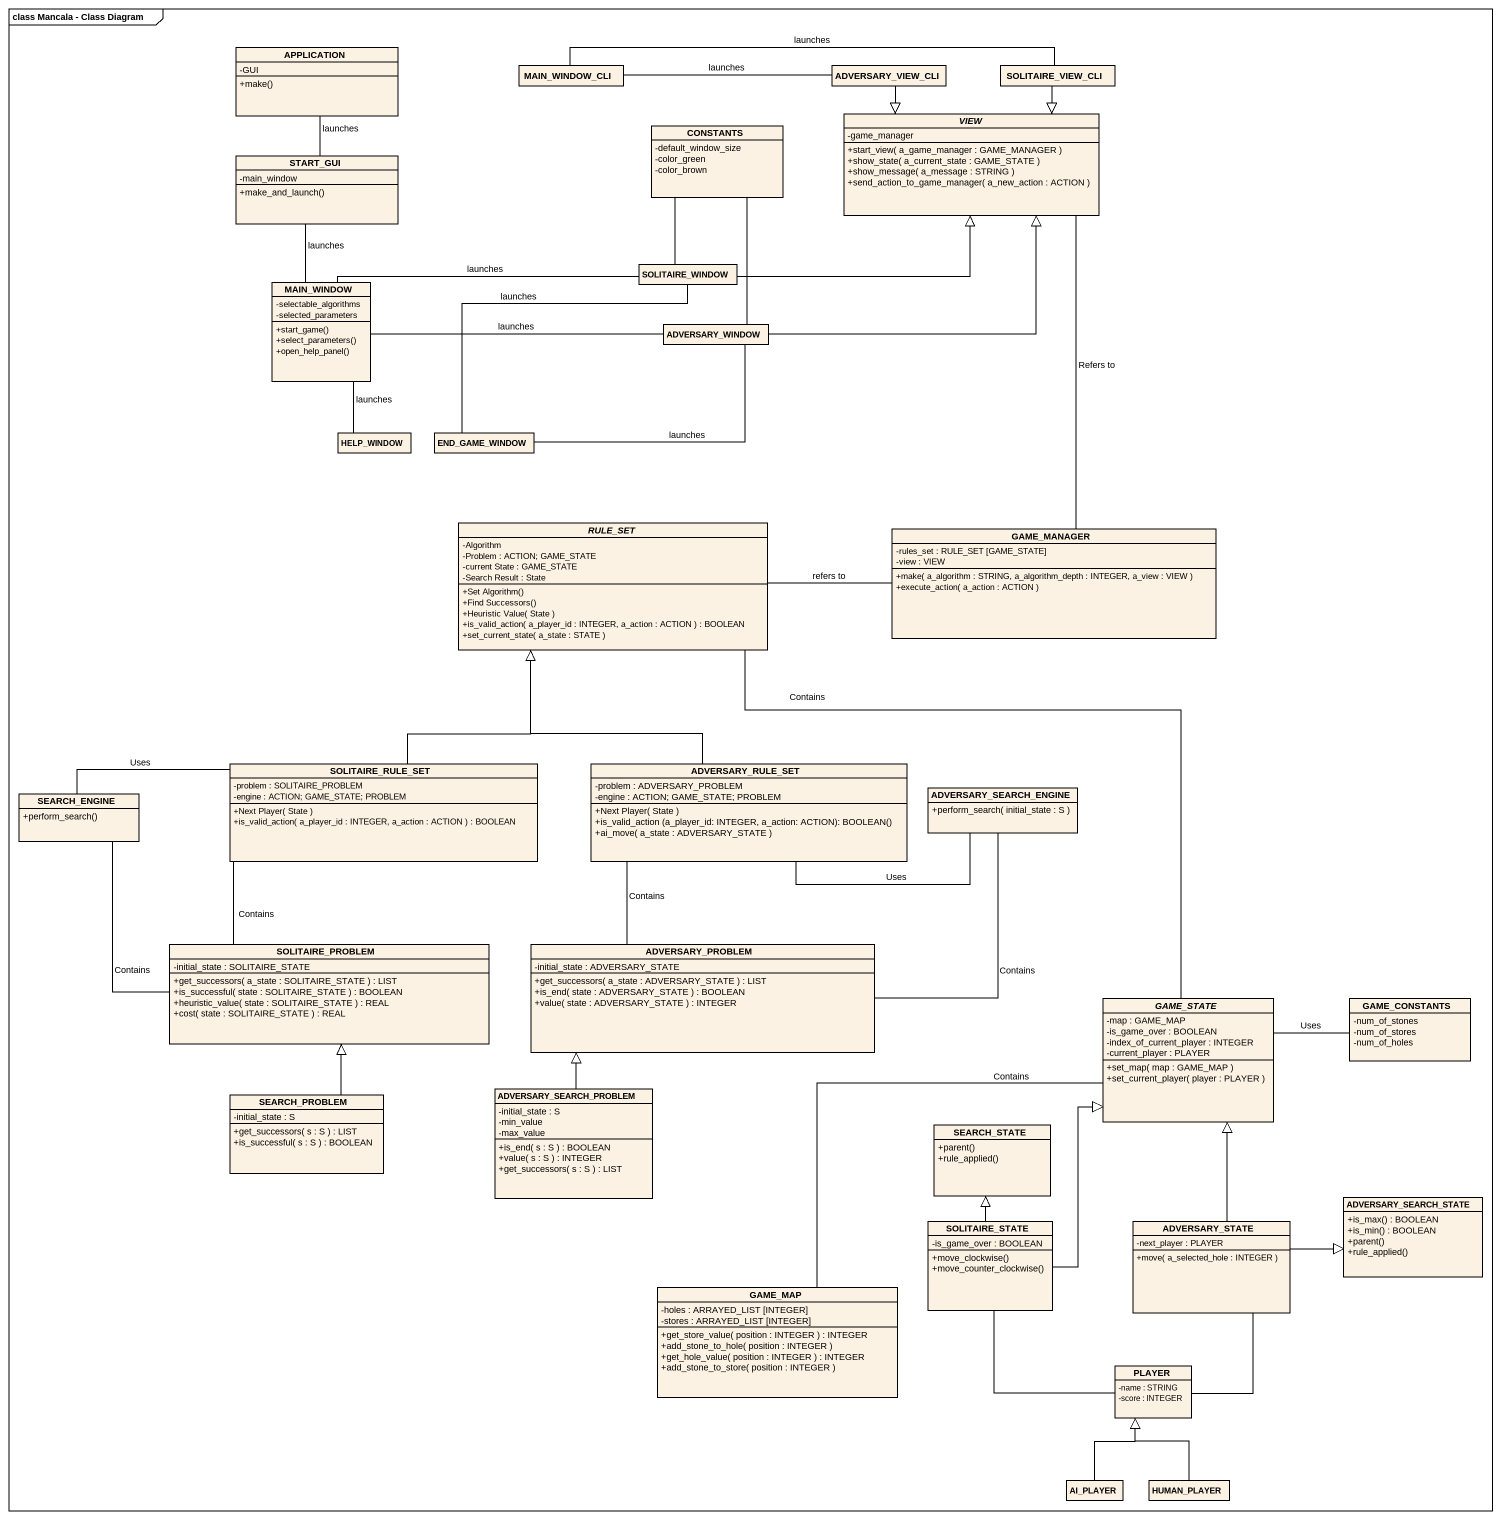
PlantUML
@startuml
mainframe class Mancala - Class Diagram
hide circle
hide empty members
skinparam classAttributeIconSize 0
class APPLICATION {
  -GUI
  +make()
}
class MAIN_WINDOW_CLI
class ADVERSARY_VIEW_CLI
class SOLITAIRE_VIEW_CLI
class CONSTANTS {
  -default_window_size
  -color_green
  -color_brown
}
abstract class VIEW {
  -game_manager
  +start_view( a_game_manager : GAME_MANAGER )
  +show_state( a_current_state : GAME_STATE )
  +show_message( a_message : STRING )
  +send_action_to_game_manager( a_new_action : ACTION )
}
class START_GUI {
  -main_window
  +make_and_launch()
}
class MAIN_WINDOW {
  -selectable_algorithms
  -selected_parameters
  +start_game()
  +select_parameters()
  +open_help_panel()
}
class SOLITAIRE_WINDOW
class ADVERSARY_WINDOW
class HELP_WINDOW
class END_GAME_WINDOW
abstract class RULE_SET {
  -Algorithm
  -Problem : ACTION; GAME_STATE
  -current State : GAME_STATE
  -Search Result : State
  +Set Algorithm()
  +Find Successors()
  +Heuristic Value( State )
  +is_valid_action( a_player_id : INTEGER, a_action : ACTION ) : BOOLEAN
  +set_current_state( a_state : STATE )
}
class GAME_MANAGER {
  -rules_set : RULE_SET [GAME_STATE]
  -view : VIEW
  +make( a_algorithm : STRING, a_algorithm_depth : INTEGER, a_view : VIEW )
  +execute_action( a_action : ACTION )
}
class SOLITAIRE_RULE_SET {
  -problem : SOLITAIRE_PROBLEM
  -engine : ACTION; GAME_STATE; PROBLEM
  +Next Player( State )
  +is_valid_action( a_player_id : INTEGER, a_action : ACTION ) : BOOLEAN
}
class ADVERSARY_RULE_SET {
  -problem : ADVERSARY_PROBLEM
  -engine : ACTION; GAME_STATE; PROBLEM
  +Next Player( State )
  +is_valid_action (a_player_id: INTEGER, a_action: ACTION): BOOLEAN()
  +ai_move( a_state : ADVERSARY_STATE )
}
class SEARCH_ENGINE {
  +perform_search()
}
class ADVERSARY_SEARCH_ENGINE {
  +perform_search( initial_state : S )
}
class SOLITAIRE_PROBLEM {
  -initial_state : SOLITAIRE_STATE
  +get_successors( a_state : SOLITAIRE_STATE ) : LIST
  +is_successful( state : SOLITAIRE_STATE ) : BOOLEAN
  +heuristic_value( state : SOLITAIRE_STATE ) : REAL
  +cost( state : SOLITAIRE_STATE ) : REAL
}
class ADVERSARY_PROBLEM {
  -initial_state : ADVERSARY_STATE
  +get_successors( a_state : ADVERSARY_STATE ) : LIST
  +is_end( state : ADVERSARY_STATE ) : BOOLEAN
  +value( state : ADVERSARY_STATE ) : INTEGER
}
abstract class GAME_STATE {
  -map : GAME_MAP
  -is_game_over : BOOLEAN
  -index_of_current_player : INTEGER
  -current_player : PLAYER
  +set_map( map : GAME_MAP )
  +set_current_player( player : PLAYER )
}
class GAME_CONSTANTS {
  -num_of_stones
  -num_of_stores
  -num_of_holes
}
class SEARCH_PROBLEM {
  -initial_state : S
  +get_successors( s : S ) : LIST
  +is_successful( s : S ) : BOOLEAN
}
class ADVERSARY_SEARCH_PROBLEM {
  -initial_state : S
  -min_value
  -max_value
  +is_end( s : S ) : BOOLEAN
  +value( s : S ) : INTEGER
  +get_successors( s : S ) : LIST
}
class SEARCH_STATE {
  +parent()
  +rule_applied()
}
class SOLITAIRE_STATE {
  -is_game_over : BOOLEAN
  +move_clockwise()
  +move_counter_clockwise()
}
class ADVERSARY_STATE {
  -next_player : PLAYER
  +move( a_selected_hole : INTEGER )
}
class ADVERSARY_SEARCH_STATE {
  +is_max() : BOOLEAN
  +is_min() : BOOLEAN
  +parent()
  +rule_applied()
}
class GAME_MAP {
  -holes : ARRAYED_LIST [INTEGER]
  -stores : ARRAYED_LIST [INTEGER]
  +get_store_value( position : INTEGER ) : INTEGER
  +add_stone_to_hole( position : INTEGER )
  +get_hole_value( position : INTEGER ) : INTEGER
  +add_stone_to_store( position : INTEGER )
}
class PLAYER {
  -name : STRING
  -score : INTEGER
}
class AI_PLAYER
class HUMAN_PLAYER
APPLICATION -- START_GUI : launches
MAIN_WINDOW_CLI -right- ADVERSARY_VIEW_CLI : launches
MAIN_WINDOW_CLI -right- SOLITAIRE_VIEW_CLI : launches
ADVERSARY_VIEW_CLI --|> VIEW
SOLITAIRE_VIEW_CLI --|> VIEW
VIEW -- GAME_MANAGER : Refers to
START_GUI -- MAIN_WINDOW : launches
MAIN_WINDOW -right- SOLITAIRE_WINDOW : launches
MAIN_WINDOW -right- ADVERSARY_WINDOW : launches
MAIN_WINDOW -- HELP_WINDOW : launches
SOLITAIRE_WINDOW -up- CONSTANTS
SOLITAIRE_WINDOW -right-|> VIEW
SOLITAIRE_WINDOW -- END_GAME_WINDOW : launches
ADVERSARY_WINDOW -up- CONSTANTS
ADVERSARY_WINDOW -up-|> VIEW
ADVERSARY_WINDOW -left- END_GAME_WINDOW : launches
RULE_SET -- GAME_STATE : Contains
GAME_MANAGER -left- RULE_SET : refers to
SOLITAIRE_RULE_SET -up-|> RULE_SET
SOLITAIRE_RULE_SET -left- SEARCH_ENGINE : Uses
SOLITAIRE_RULE_SET -- SOLITAIRE_PROBLEM : Contains
ADVERSARY_RULE_SET -up-|> RULE_SET
ADVERSARY_RULE_SET -right- ADVERSARY_SEARCH_ENGINE : Uses
ADVERSARY_RULE_SET -- ADVERSARY_PROBLEM : Contains
ADVERSARY_SEARCH_ENGINE -- ADVERSARY_PROBLEM : Contains
SOLITAIRE_PROBLEM -up- SEARCH_ENGINE : Contains
GAME_STATE -right- GAME_CONSTANTS : Uses
SEARCH_PROBLEM -up-|> SOLITAIRE_PROBLEM
ADVERSARY_SEARCH_PROBLEM -up-|> ADVERSARY_PROBLEM
SOLITAIRE_STATE -up-|> GAME_STATE
SOLITAIRE_STATE -up-|> SEARCH_STATE
ADVERSARY_STATE -up-|> GAME_STATE
ADVERSARY_STATE -right-|> ADVERSARY_SEARCH_STATE
GAME_MAP -up- GAME_STATE : Contains
PLAYER -up- SOLITAIRE_STATE
PLAYER -up- ADVERSARY_STATE
AI_PLAYER -up-|> PLAYER
HUMAN_PLAYER -up-|> PLAYER
@enduml
